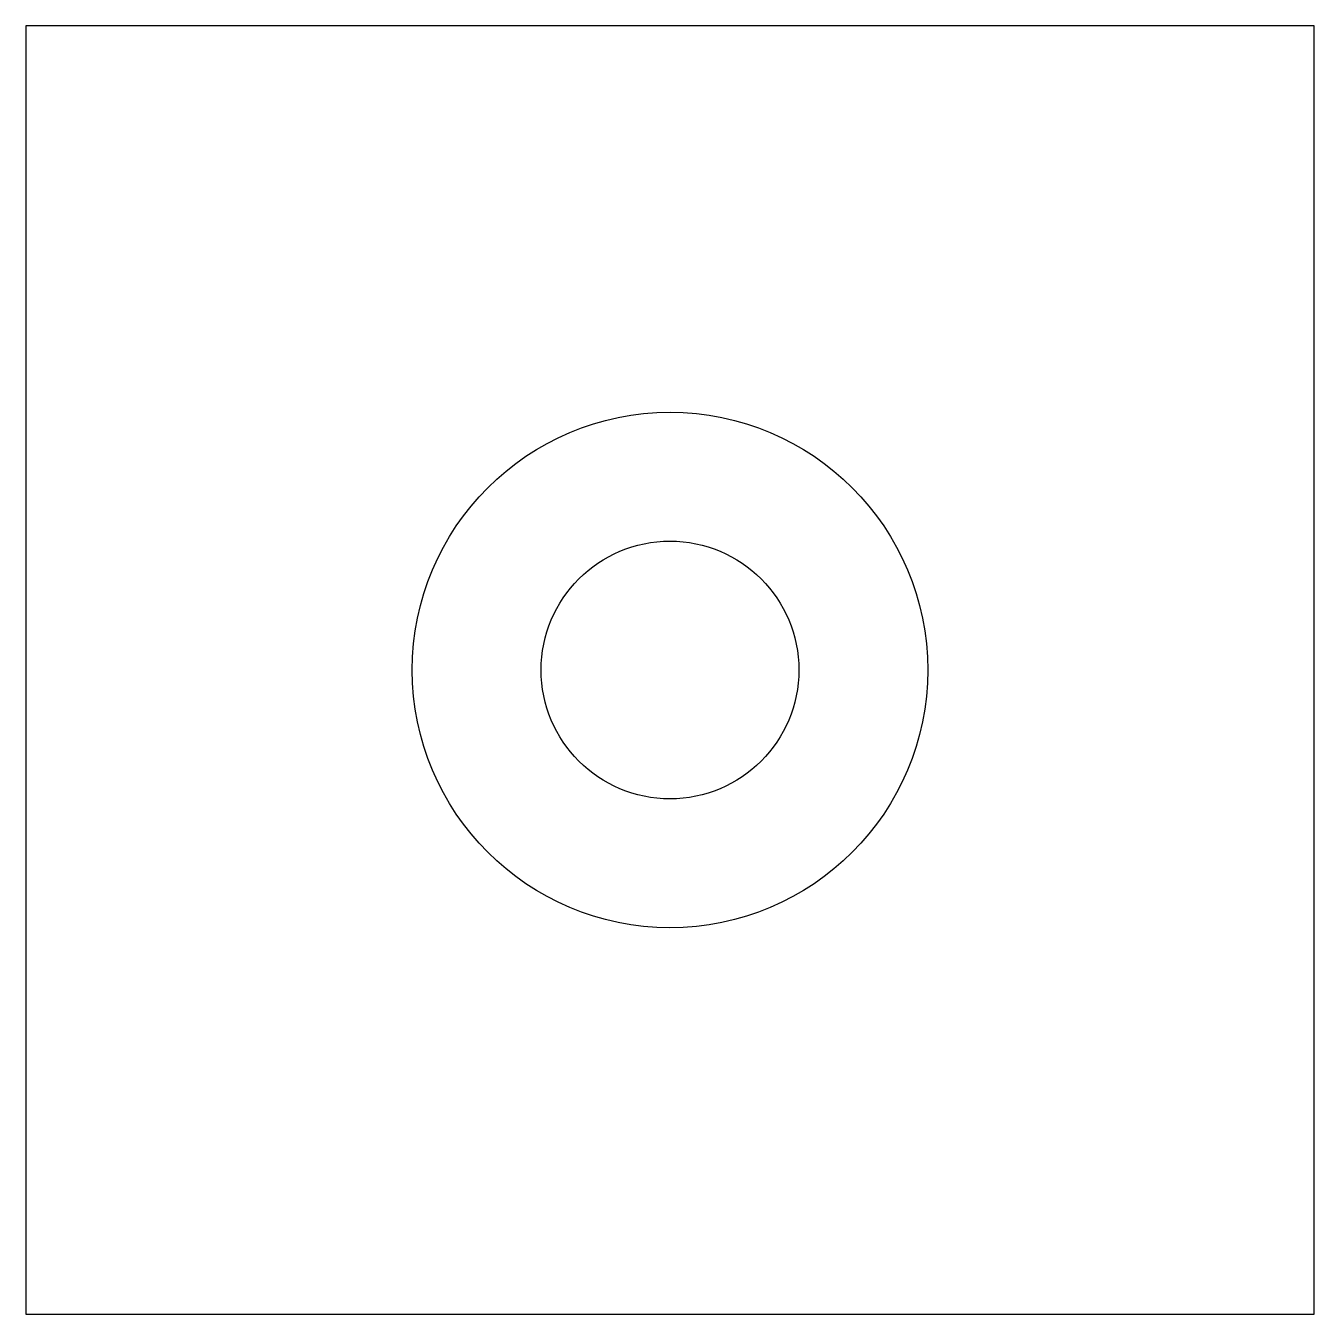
# Model space of a CAD drawing. Header units: millimetres. Extents: x 0 to 50, y 0 to 50.
import ezdxf

# ---------------------------------------------------------------- set-up
doc = ezdxf.new("R2010")
doc.units = ezdxf.units.MM

msp = doc.modelspace()

# ---------------------------------------------------------------- linework, layer by layer
msp.add_lwpolyline([(0, 0), (50, 0), (50, 50), (0, 50)], close=True)
for radius in [10, 5]:
    msp.add_circle((25, 25), radius)

doc.saveas('drawing.dxf')
